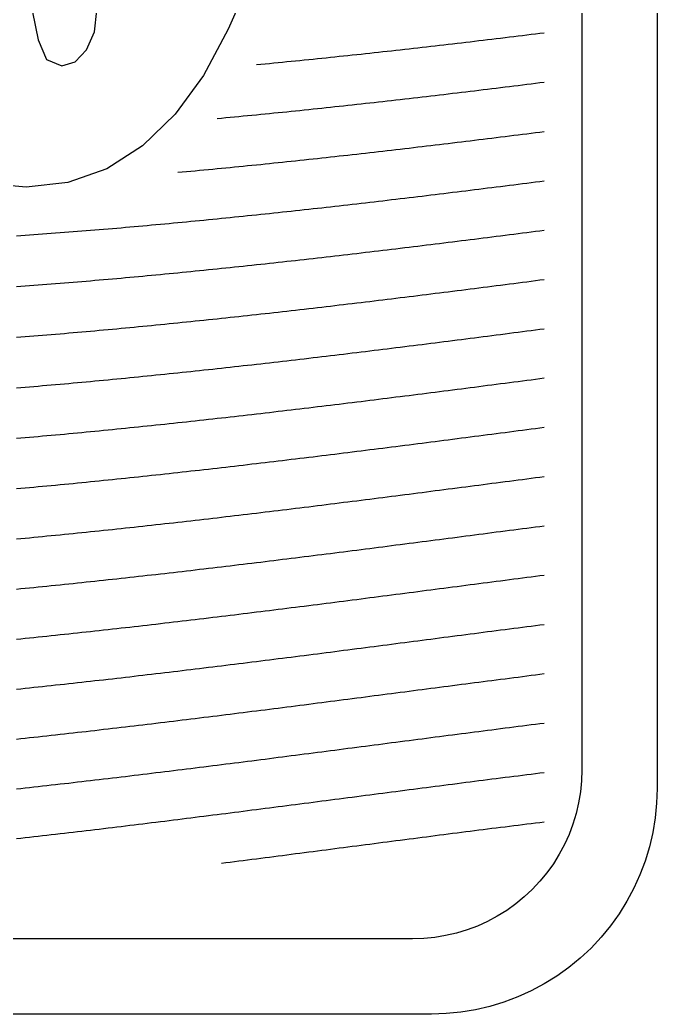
# Model space of a CAD drawing. Header units: millimetres. Extents: x 7 to 193, y 7 to 313.
# Drawn here: x 159.1 to 193, y 7 to 59.9 of the extents above; entities that cross this region are included whole.
import ezdxf

# ---------------------------------------------------------------- set-up
doc = ezdxf.new("R2010")
doc.units = ezdxf.units.MM
doc.layers.add('STUDY_GUIDES', color=7, linetype='Continuous')
doc.layers.add('STUDY_LETTER_BOUNDARY', color=7, linetype='Continuous')

msp = doc.modelspace()

# ---------------------------------------------------------------- linework, layer by layer
at = {"layer": 'STUDY_GUIDES'}
for points in [[(193, 301), (193, 19), (192.9743, 18.2152), (192.8973, 17.4337), (192.7694, 16.6589), (192.5911, 15.8942), (192.3632, 15.1427), (192.0866, 14.4078), (191.7625, 13.6925), (191.3923, 13), (190.9776, 12.3332), (190.5202, 11.6949), (190.0221, 11.0879), (189.4853, 10.5147), (188.9121, 9.9779), (188.3051, 9.4798), (187.6668, 9.0224), (187, 8.6077), (186.3075, 8.2375), (185.5922, 7.9134), (184.8573, 7.6368), (184.1058, 7.4089), (183.3411, 7.2306), (182.5663, 7.1027), (181.7848, 7.0257), (181, 7), (19, 7)], [(189, 300), (189, 20), (188.9807, 19.4114), (188.923, 18.8253), (188.8271, 18.2442), (188.6933, 17.6706), (188.5224, 17.107), (188.3149, 16.5558), (188.0719, 16.0194), (187.7942, 15.5), (187.4832, 14.9999), (187.1402, 14.5211), (186.7666, 14.0659), (186.364, 13.636), (185.9341, 13.2334), (185.4789, 12.8598), (185.0001, 12.5168), (184.5, 12.2058), (183.9806, 11.9281), (183.4442, 11.6851), (182.893, 11.4776), (182.3294, 11.3067), (181.7558, 11.1729), (181.1747, 11.077), (180.5886, 11.0193), (180, 11), (20, 11)], [(171.688, 57.5021), (171.92, 57.5241), (172.152, 57.5461), (172.384, 57.5684), (172.616, 57.5907), (172.848, 57.6132), (173.08, 57.6358), (173.312, 57.6586), (173.544, 57.6815), (173.776, 57.7045), (174.008, 57.7277), (174.24, 57.7509), (174.472, 57.7744), (174.704, 57.7979), (174.936, 57.8215), (175.168, 57.8453), (175.4, 57.8692), (175.632, 57.8933), (175.864, 57.9174), (176.096, 57.9417), (176.328, 57.9661), (176.56, 57.9906), (176.792, 58.0152), (177.024, 58.04), (177.256, 58.0648), (177.488, 58.0898), (177.72, 58.1149), (177.952, 58.1401), (178.184, 58.1654), (178.416, 58.1908), (178.648, 58.2164), (178.88, 58.242), (179.112, 58.2677), (179.344, 58.2936), (179.576, 58.3195), (179.808, 58.3456), (180.04, 58.3717), (180.272, 58.398), (180.504, 58.4243), (180.736, 58.4508), (180.968, 58.4773), (181.2, 58.504), (181.432, 58.5307), (181.664, 58.5575), (181.896, 58.5845), (182.128, 58.6115), (182.36, 58.6386), (182.592, 58.6658), (182.824, 58.693), (183.056, 58.7204), (183.288, 58.7478), (183.52, 58.7754), (183.752, 58.803), (183.984, 58.8307), (184.216, 58.8584), (184.448, 58.8863), (184.68, 58.9142), (184.912, 58.9422), (185.144, 58.9703), (185.376, 58.9984), (185.608, 59.0266), (185.84, 59.0549), (186.072, 59.0833), (186.304, 59.1117), (186.536, 59.1402), (186.768, 59.1688), (187, 59.1974)], [(169.6, 54.6364), (169.832, 54.658), (170.064, 54.6796), (170.296, 54.7014), (170.528, 54.7234), (170.76, 54.7454), (170.992, 54.7677), (171.224, 54.79), (171.456, 54.8125), (171.688, 54.8351), (171.92, 54.8579), (172.152, 54.8808), (172.384, 54.9038), (172.616, 54.9269), (172.848, 54.9502), (173.08, 54.9736), (173.312, 54.9971), (173.544, 55.0208), (173.776, 55.0446), (174.008, 55.0685), (174.24, 55.0925), (174.472, 55.1167), (174.704, 55.1409), (174.936, 55.1653), (175.168, 55.1898), (175.4, 55.2145), (175.632, 55.2392), (175.864, 55.2641), (176.096, 55.289), (176.328, 55.3141), (176.56, 55.3393), (176.792, 55.3646), (177.024, 55.39), (177.256, 55.4156), (177.488, 55.4412), (177.72, 55.4669), (177.952, 55.4928), (178.184, 55.5187), (178.416, 55.5448), (178.648, 55.5709), (178.88, 55.5972), (179.112, 55.6235), (179.344, 55.6499), (179.576, 55.6765), (179.808, 55.7031), (180.04, 55.7299), (180.272, 55.7567), (180.504, 55.7836), (180.736, 55.8106), (180.968, 55.8377), (181.2, 55.8649), (181.432, 55.8922), (181.664, 55.9195), (181.896, 55.947), (182.128, 55.9745), (182.36, 56.0021), (182.592, 56.0298), (182.824, 56.0575), (183.056, 56.0854), (183.288, 56.1133), (183.52, 56.1413), (183.752, 56.1694), (183.984, 56.1975), (184.216, 56.2257), (184.448, 56.254), (184.68, 56.2824), (184.912, 56.3108), (185.144, 56.3393), (185.376, 56.3679), (185.608, 56.3965), (185.84, 56.4252), (186.072, 56.4539), (186.304, 56.4827), (186.536, 56.5116), (186.768, 56.5405), (187, 56.5695)], [(167.512, 51.7721), (167.744, 51.7932), (167.976, 51.8144), (168.208, 51.8358), (168.44, 51.8573), (168.672, 51.8789), (168.904, 51.9007), (169.136, 51.9227), (169.368, 51.9447), (169.6, 51.967), (169.832, 51.9893), (170.064, 52.0118), (170.296, 52.0344), (170.528, 52.0572), (170.76, 52.08), (170.992, 52.103), (171.224, 52.1262), (171.456, 52.1495), (171.688, 52.1729), (171.92, 52.1964), (172.152, 52.22), (172.384, 52.2438), (172.616, 52.2677), (172.848, 52.2918), (173.08, 52.3159), (173.312, 52.3402), (173.544, 52.3646), (173.776, 52.3891), (174.008, 52.4137), (174.24, 52.4384), (174.472, 52.4633), (174.704, 52.4882), (174.936, 52.5133), (175.168, 52.5385), (175.4, 52.5638), (175.632, 52.5892), (175.864, 52.6147), (176.096, 52.6404), (176.328, 52.6661), (176.56, 52.6919), (176.792, 52.7179), (177.024, 52.7439), (177.256, 52.7701), (177.488, 52.7963), (177.72, 52.8227), (177.952, 52.8491), (178.184, 52.8756), (178.416, 52.9023), (178.648, 52.929), (178.88, 52.9558), (179.112, 52.9827), (179.344, 53.0097), (179.576, 53.0368), (179.808, 53.064), (180.04, 53.0913), (180.272, 53.1186), (180.504, 53.1461), (180.736, 53.1736), (180.968, 53.2012), (181.2, 53.2289), (181.432, 53.2567), (181.664, 53.2845), (181.896, 53.3124), (182.128, 53.3404), (182.36, 53.3685), (182.592, 53.3966), (182.824, 53.4249), (183.056, 53.4531), (183.288, 53.4815), (183.52, 53.5099), (183.752, 53.5384), (183.984, 53.567), (184.216, 53.5956), (184.448, 53.6243), (184.68, 53.653), (184.912, 53.6818), (185.144, 53.7107), (185.376, 53.7396), (185.608, 53.7686), (185.84, 53.7976), (186.072, 53.8267), (186.304, 53.8559), (186.536, 53.8851), (186.768, 53.9143), (187, 53.9436)], [(158.928, 48.3942), (159.16, 48.4104), (159.392, 48.4268), (159.624, 48.4433), (159.856, 48.46), (160.088, 48.4768), (160.32, 48.4939), (160.552, 48.511), (160.784, 48.5284), (161.016, 48.5459), (161.248, 48.5636), (161.48, 48.5815), (161.712, 48.5995), (161.944, 48.6176), (162.176, 48.636), (162.408, 48.6545), (162.64, 48.6731), (162.872, 48.6919), (163.104, 48.7109), (163.336, 48.73), (163.568, 48.7493), (163.8, 48.7687), (164.032, 48.7883), (164.264, 48.8081), (164.496, 48.828), (164.728, 48.848), (164.96, 48.8682), (165.192, 48.8885), (165.424, 48.909), (165.656, 48.9297), (165.888, 48.9505), (166.12, 48.9714), (166.352, 48.9925), (166.584, 49.0137), (166.816, 49.0351), (167.048, 49.0566), (167.28, 49.0783), (167.512, 49.1), (167.744, 49.122), (167.976, 49.144), (168.208, 49.1662), (168.44, 49.1886), (168.672, 49.2111), (168.904, 49.2337), (169.136, 49.2564), (169.368, 49.2793), (169.6, 49.3023), (169.832, 49.3255), (170.064, 49.3487), (170.296, 49.3721), (170.528, 49.3956), (170.76, 49.4193), (170.992, 49.4431), (171.224, 49.467), (171.456, 49.491), (171.688, 49.5151), (171.92, 49.5394), (172.152, 49.5638), (172.384, 49.5883), (172.616, 49.6129), (172.848, 49.6376), (173.08, 49.6625), (173.312, 49.6874), (173.544, 49.7125), (173.776, 49.7377), (174.008, 49.763), (174.24, 49.7884), (174.472, 49.8139), (174.704, 49.8396), (174.936, 49.8653), (175.168, 49.8911), (175.4, 49.9171), (175.632, 49.9431), (175.864, 49.9692), (176.096, 49.9955), (176.328, 50.0218), (176.56, 50.0483), (176.792, 50.0748), (177.024, 50.1014), (177.256, 50.1282), (177.488, 50.155), (177.72, 50.1819), (177.952, 50.2089), (178.184, 50.236), (178.416, 50.2632), (178.648, 50.2904), (178.88, 50.3178), (179.112, 50.3452), (179.344, 50.3727), (179.576, 50.4003), (179.808, 50.428), (180.04, 50.4558), (180.272, 50.4836), (180.504, 50.5115), (180.736, 50.5395), (180.968, 50.5676), (181.2, 50.5957), (181.432, 50.624), (181.664, 50.6522), (181.896, 50.6806), (182.128, 50.709), (182.36, 50.7375), (182.592, 50.7661), (182.824, 50.7947), (183.056, 50.8234), (183.288, 50.8521), (183.52, 50.8809), (183.752, 50.9098), (183.984, 50.9387), (184.216, 50.9677), (184.448, 50.9967), (184.68, 51.0258), (184.912, 51.0549), (185.144, 51.0841), (185.376, 51.1134), (185.608, 51.1427), (185.84, 51.172), (186.072, 51.2014), (186.304, 51.2308), (186.536, 51.2603), (186.768, 51.2898), (187, 51.3194)], [(158.928, 45.6933), (159.16, 45.7105), (159.392, 45.7279), (159.624, 45.7454), (159.856, 45.763), (160.088, 45.7809), (160.32, 45.7989), (160.552, 45.8171), (160.784, 45.8354), (161.016, 45.8539), (161.248, 45.8725), (161.48, 45.8913), (161.712, 45.9103), (161.944, 45.9294), (162.176, 45.9487), (162.408, 45.9681), (162.64, 45.9877), (162.872, 46.0074), (163.104, 46.0273), (163.336, 46.0474), (163.568, 46.0676), (163.8, 46.0879), (164.032, 46.1084), (164.264, 46.129), (164.496, 46.1498), (164.728, 46.1707), (164.96, 46.1918), (165.192, 46.213), (165.424, 46.2344), (165.656, 46.2559), (165.888, 46.2776), (166.12, 46.2993), (166.352, 46.3213), (166.584, 46.3433), (166.816, 46.3655), (167.048, 46.3879), (167.28, 46.4104), (167.512, 46.433), (167.744, 46.4557), (167.976, 46.4786), (168.208, 46.5016), (168.44, 46.5247), (168.672, 46.548), (168.904, 46.5714), (169.136, 46.5949), (169.368, 46.6185), (169.6, 46.6423), (169.832, 46.6662), (170.064, 46.6902), (170.296, 46.7144), (170.528, 46.7386), (170.76, 46.763), (170.992, 46.7875), (171.224, 46.8121), (171.456, 46.8368), (171.688, 46.8617), (171.92, 46.8867), (172.152, 46.9117), (172.384, 46.9369), (172.616, 46.9622), (172.848, 46.9876), (173.08, 47.0131), (173.312, 47.0387), (173.544, 47.0645), (173.776, 47.0903), (174.008, 47.1162), (174.24, 47.1423), (174.472, 47.1684), (174.704, 47.1947), (174.936, 47.221), (175.168, 47.2474), (175.4, 47.274), (175.632, 47.3006), (175.864, 47.3273), (176.096, 47.3541), (176.328, 47.381), (176.56, 47.408), (176.792, 47.4351), (177.024, 47.4623), (177.256, 47.4896), (177.488, 47.5169), (177.72, 47.5443), (177.952, 47.5719), (178.184, 47.5995), (178.416, 47.6271), (178.648, 47.6549), (178.88, 47.6827), (179.112, 47.7107), (179.344, 47.7386), (179.576, 47.7667), (179.808, 47.7949), (180.04, 47.8231), (180.272, 47.8513), (180.504, 47.8797), (180.736, 47.9081), (180.968, 47.9366), (181.2, 47.9652), (181.432, 47.9938), (181.664, 48.0225), (181.896, 48.0512), (182.128, 48.08), (182.36, 48.1089), (182.592, 48.1378), (182.824, 48.1668), (183.056, 48.1958), (183.288, 48.2249), (183.52, 48.254), (183.752, 48.2832), (183.984, 48.3124), (184.216, 48.3417), (184.448, 48.3711), (184.68, 48.4005), (184.912, 48.4299), (185.144, 48.4594), (185.376, 48.4889), (185.608, 48.5184), (185.84, 48.548), (186.072, 48.5777), (186.304, 48.6073), (186.536, 48.637), (186.768, 48.6668), (187, 48.6965)], [(158.928, 42.9983), (159.16, 43.0165), (159.392, 43.0348), (159.624, 43.0533), (159.856, 43.0719), (160.088, 43.0907), (160.32, 43.1097), (160.552, 43.1288), (160.784, 43.1481), (161.016, 43.1675), (161.248, 43.1871), (161.48, 43.2068), (161.712, 43.2267), (161.944, 43.2467), (162.176, 43.2669), (162.408, 43.2873), (162.64, 43.3077), (162.872, 43.3284), (163.104, 43.3492), (163.336, 43.3701), (163.568, 43.3912), (163.8, 43.4124), (164.032, 43.4337), (164.264, 43.4552), (164.496, 43.4769), (164.728, 43.4987), (164.96, 43.5206), (165.192, 43.5426), (165.424, 43.5648), (165.656, 43.5872), (165.888, 43.6096), (166.12, 43.6322), (166.352, 43.655), (166.584, 43.6779), (166.816, 43.7009), (167.048, 43.724), (167.28, 43.7472), (167.512, 43.7706), (167.744, 43.7941), (167.976, 43.8178), (168.208, 43.8416), (168.44, 43.8654), (168.672, 43.8895), (168.904, 43.9136), (169.136, 43.9379), (169.368, 43.9622), (169.6, 43.9867), (169.832, 44.0113), (170.064, 44.0361), (170.296, 44.0609), (170.528, 44.0859), (170.76, 44.1109), (170.992, 44.1361), (171.224, 44.1614), (171.456, 44.1868), (171.688, 44.2123), (171.92, 44.2379), (172.152, 44.2637), (172.384, 44.2895), (172.616, 44.3154), (172.848, 44.3414), (173.08, 44.3676), (173.312, 44.3938), (173.544, 44.4202), (173.776, 44.4466), (174.008, 44.4731), (174.24, 44.4997), (174.472, 44.5265), (174.704, 44.5533), (174.936, 44.5802), (175.168, 44.6072), (175.4, 44.6343), (175.632, 44.6614), (175.864, 44.6887), (176.096, 44.716), (176.328, 44.7435), (176.56, 44.771), (176.792, 44.7986), (177.024, 44.8263), (177.256, 44.854), (177.488, 44.8819), (177.72, 44.9098), (177.952, 44.9378), (178.184, 44.9658), (178.416, 44.994), (178.648, 45.0222), (178.88, 45.0504), (179.112, 45.0788), (179.344, 45.1072), (179.576, 45.1357), (179.808, 45.1643), (180.04, 45.1929), (180.272, 45.2215), (180.504, 45.2503), (180.736, 45.2791), (180.968, 45.3079), (181.2, 45.3369), (181.432, 45.3658), (181.664, 45.3949), (181.896, 45.424), (182.128, 45.4531), (182.36, 45.4823), (182.592, 45.5115), (182.824, 45.5408), (183.056, 45.5701), (183.288, 45.5995), (183.52, 45.6289), (183.752, 45.6584), (183.984, 45.6879), (184.216, 45.7175), (184.448, 45.7471), (184.68, 45.7767), (184.912, 45.8064), (185.144, 45.8361), (185.376, 45.8658), (185.608, 45.8956), (185.84, 45.9254), (186.072, 45.9552), (186.304, 45.9851), (186.536, 46.015), (186.768, 46.0449), (187, 46.0748)], [(158.928, 40.3091), (159.16, 40.3282), (159.392, 40.3475), (159.624, 40.3669), (159.856, 40.3865), (160.088, 40.4062), (160.32, 40.4261), (160.552, 40.4461), (160.784, 40.4663), (161.016, 40.4866), (161.248, 40.5071), (161.48, 40.5277), (161.712, 40.5485), (161.944, 40.5694), (162.176, 40.5905), (162.408, 40.6117), (162.64, 40.6331), (162.872, 40.6545), (163.104, 40.6762), (163.336, 40.698), (163.568, 40.7199), (163.8, 40.7419), (164.032, 40.7641), (164.264, 40.7865), (164.496, 40.8089), (164.728, 40.8315), (164.96, 40.8543), (165.192, 40.8771), (165.424, 40.9001), (165.656, 40.9233), (165.888, 40.9465), (166.12, 40.9699), (166.352, 40.9934), (166.584, 41.017), (166.816, 41.0408), (167.048, 41.0647), (167.28, 41.0887), (167.512, 41.1128), (167.744, 41.1371), (167.976, 41.1615), (168.208, 41.1859), (168.44, 41.2106), (168.672, 41.2353), (168.904, 41.2601), (169.136, 41.2851), (169.368, 41.3101), (169.6, 41.3353), (169.832, 41.3606), (170.064, 41.386), (170.296, 41.4115), (170.528, 41.4371), (170.76, 41.4628), (170.992, 41.4887), (171.224, 41.5146), (171.456, 41.5406), (171.688, 41.5668), (171.92, 41.593), (172.152, 41.6193), (172.384, 41.6457), (172.616, 41.6723), (172.848, 41.6989), (173.08, 41.7256), (173.312, 41.7524), (173.544, 41.7793), (173.776, 41.8063), (174.008, 41.8334), (174.24, 41.8606), (174.472, 41.8878), (174.704, 41.9152), (174.936, 41.9426), (175.168, 41.9701), (175.4, 41.9977), (175.632, 42.0254), (175.864, 42.0531), (176.096, 42.081), (176.328, 42.1089), (176.56, 42.1369), (176.792, 42.1649), (177.024, 42.1931), (177.256, 42.2213), (177.488, 42.2496), (177.72, 42.2779), (177.952, 42.3063), (178.184, 42.3348), (178.416, 42.3633), (178.648, 42.392), (178.88, 42.4206), (179.112, 42.4494), (179.344, 42.4782), (179.576, 42.507), (179.808, 42.5359), (180.04, 42.5649), (180.272, 42.5939), (180.504, 42.623), (180.736, 42.6522), (180.968, 42.6814), (181.2, 42.7106), (181.432, 42.7399), (181.664, 42.7692), (181.896, 42.7986), (182.128, 42.828), (182.36, 42.8575), (182.592, 42.887), (182.824, 42.9165), (183.056, 42.9461), (183.288, 42.9758), (183.52, 43.0054), (183.752, 43.0351), (183.984, 43.0649), (184.216, 43.0946), (184.448, 43.1245), (184.68, 43.1543), (184.912, 43.1841), (185.144, 43.214), (185.376, 43.244), (185.608, 43.2739), (185.84, 43.3039), (186.072, 43.3338), (186.304, 43.3638), (186.536, 43.3939), (186.768, 43.4239), (187, 43.454)], [(158.928, 37.6254), (159.16, 37.6455), (159.392, 37.6656), (159.624, 37.686), (159.856, 37.7064), (160.088, 37.7271), (160.32, 37.7478), (160.552, 37.7688), (160.784, 37.7898), (161.016, 37.811), (161.248, 37.8324), (161.48, 37.8539), (161.712, 37.8755), (161.944, 37.8973), (162.176, 37.9192), (162.408, 37.9412), (162.64, 37.9634), (162.872, 37.9858), (163.104, 38.0082), (163.336, 38.0308), (163.568, 38.0535), (163.8, 38.0764), (164.032, 38.0994), (164.264, 38.1225), (164.496, 38.1458), (164.728, 38.1691), (164.96, 38.1927), (165.192, 38.2163), (165.424, 38.24), (165.656, 38.2639), (165.888, 38.2879), (166.12, 38.3121), (166.352, 38.3363), (166.584, 38.3607), (166.816, 38.3852), (167.048, 38.4098), (167.28, 38.4345), (167.512, 38.4593), (167.744, 38.4843), (167.976, 38.5093), (168.208, 38.5345), (168.44, 38.5598), (168.672, 38.5852), (168.904, 38.6107), (169.136, 38.6363), (169.368, 38.662), (169.6, 38.6878), (169.832, 38.7138), (170.064, 38.7398), (170.296, 38.7659), (170.528, 38.7922), (170.76, 38.8185), (170.992, 38.8449), (171.224, 38.8714), (171.456, 38.8981), (171.688, 38.9248), (171.92, 38.9516), (172.152, 38.9785), (172.384, 39.0055), (172.616, 39.0325), (172.848, 39.0597), (173.08, 39.087), (173.312, 39.1143), (173.544, 39.1417), (173.776, 39.1692), (174.008, 39.1968), (174.24, 39.2245), (174.472, 39.2523), (174.704, 39.2801), (174.936, 39.308), (175.168, 39.336), (175.4, 39.364), (175.632, 39.3922), (175.864, 39.4204), (176.096, 39.4487), (176.328, 39.477), (176.56, 39.5054), (176.792, 39.5339), (177.024, 39.5624), (177.256, 39.591), (177.488, 39.6197), (177.72, 39.6485), (177.952, 39.6773), (178.184, 39.7061), (178.416, 39.735), (178.648, 39.764), (178.88, 39.793), (179.112, 39.8221), (179.344, 39.8512), (179.576, 39.8804), (179.808, 39.9097), (180.04, 39.9389), (180.272, 39.9683), (180.504, 39.9977), (180.736, 40.0271), (180.968, 40.0566), (181.2, 40.0861), (181.432, 40.1156), (181.664, 40.1452), (181.896, 40.1748), (182.128, 40.2045), (182.36, 40.2342), (182.592, 40.2639), (182.824, 40.2937), (183.056, 40.3235), (183.288, 40.3533), (183.52, 40.3832), (183.752, 40.4131), (183.984, 40.443), (184.216, 40.4729), (184.448, 40.5029), (184.68, 40.5329), (184.912, 40.5629), (185.144, 40.5929), (185.376, 40.623), (185.608, 40.653), (185.84, 40.6831), (186.072, 40.7132), (186.304, 40.7433), (186.536, 40.7734), (186.768, 40.8035), (187, 40.8337)], [(158.928, 34.9472), (159.16, 34.9681), (159.392, 34.9891), (159.624, 35.0103), (159.856, 35.0317), (160.088, 35.0532), (160.32, 35.0748), (160.552, 35.0966), (160.784, 35.1185), (161.016, 35.1405), (161.248, 35.1627), (161.48, 35.185), (161.712, 35.2075), (161.944, 35.2301), (162.176, 35.2528), (162.408, 35.2757), (162.64, 35.2987), (162.872, 35.3218), (163.104, 35.345), (163.336, 35.3684), (163.568, 35.3919), (163.8, 35.4155), (164.032, 35.4393), (164.264, 35.4632), (164.496, 35.4872), (164.728, 35.5113), (164.96, 35.5355), (165.192, 35.5599), (165.424, 35.5844), (165.656, 35.609), (165.888, 35.6337), (166.12, 35.6585), (166.352, 35.6835), (166.584, 35.7085), (166.816, 35.7337), (167.048, 35.759), (167.28, 35.7844), (167.512, 35.8099), (167.744, 35.8355), (167.976, 35.8612), (168.208, 35.887), (168.44, 35.9129), (168.672, 35.939), (168.904, 35.9651), (169.136, 35.9913), (169.368, 36.0176), (169.6, 36.0441), (169.832, 36.0706), (170.064, 36.0972), (170.296, 36.1239), (170.528, 36.1507), (170.76, 36.1776), (170.992, 36.2046), (171.224, 36.2317), (171.456, 36.2589), (171.688, 36.2861), (171.92, 36.3134), (172.152, 36.3409), (172.384, 36.3684), (172.616, 36.396), (172.848, 36.4236), (173.08, 36.4514), (173.312, 36.4792), (173.544, 36.5071), (173.776, 36.5351), (174.008, 36.5632), (174.24, 36.5913), (174.472, 36.6195), (174.704, 36.6478), (174.936, 36.6761), (175.168, 36.7045), (175.4, 36.733), (175.632, 36.7615), (175.864, 36.7901), (176.096, 36.8188), (176.328, 36.8475), (176.56, 36.8763), (176.792, 36.9052), (177.024, 36.9341), (177.256, 36.9631), (177.488, 36.9921), (177.72, 37.0212), (177.952, 37.0503), (178.184, 37.0795), (178.416, 37.1087), (178.648, 37.138), (178.88, 37.1674), (179.112, 37.1967), (179.344, 37.2262), (179.576, 37.2556), (179.808, 37.2851), (180.04, 37.3147), (180.272, 37.3443), (180.504, 37.3739), (180.736, 37.4036), (180.968, 37.4333), (181.2, 37.463), (181.432, 37.4928), (181.664, 37.5226), (181.896, 37.5524), (182.128, 37.5823), (182.36, 37.6121), (182.592, 37.6421), (182.824, 37.672), (183.056, 37.702), (183.288, 37.7319), (183.52, 37.7619), (183.752, 37.792), (183.984, 37.822), (184.216, 37.8521), (184.448, 37.8822), (184.68, 37.9122), (184.912, 37.9423), (185.144, 37.9725), (185.376, 38.0026), (185.608, 38.0327), (185.84, 38.0629), (186.072, 38.093), (186.304, 38.1232), (186.536, 38.1533), (186.768, 38.1835), (187, 38.2136)], [(158.928, 32.2741), (159.16, 32.2959), (159.392, 32.3178), (159.624, 32.3398), (159.856, 32.362), (160.088, 32.3843), (160.32, 32.4068), (160.552, 32.4294), (160.784, 32.4521), (161.016, 32.4749), (161.248, 32.4979), (161.48, 32.521), (161.712, 32.5443), (161.944, 32.5677), (162.176, 32.5912), (162.408, 32.6148), (162.64, 32.6385), (162.872, 32.6624), (163.104, 32.6864), (163.336, 32.7105), (163.568, 32.7348), (163.8, 32.7591), (164.032, 32.7836), (164.264, 32.8082), (164.496, 32.8329), (164.728, 32.8577), (164.96, 32.8827), (165.192, 32.9077), (165.424, 32.9329), (165.656, 32.9582), (165.888, 32.9836), (166.12, 33.0091), (166.352, 33.0347), (166.584, 33.0604), (166.816, 33.0862), (167.048, 33.1121), (167.28, 33.1381), (167.512, 33.1643), (167.744, 33.1905), (167.976, 33.2168), (168.208, 33.2432), (168.44, 33.2698), (168.672, 33.2964), (168.904, 33.3231), (169.136, 33.3499), (169.368, 33.3768), (169.6, 33.4038), (169.832, 33.4308), (170.064, 33.458), (170.296, 33.4852), (170.528, 33.5126), (170.76, 33.54), (170.992, 33.5675), (171.224, 33.5951), (171.456, 33.6228), (171.688, 33.6505), (171.92, 33.6783), (172.152, 33.7062), (172.384, 33.7342), (172.616, 33.7623), (172.848, 33.7904), (173.08, 33.8186), (173.312, 33.8469), (173.544, 33.8752), (173.776, 33.9036), (174.008, 33.9321), (174.24, 33.9606), (174.472, 33.9892), (174.704, 34.0179), (174.936, 34.0466), (175.168, 34.0754), (175.4, 34.1043), (175.632, 34.1332), (175.864, 34.1622), (176.096, 34.1912), (176.328, 34.2203), (176.56, 34.2494), (176.792, 34.2786), (177.024, 34.3078), (177.256, 34.3371), (177.488, 34.3664), (177.72, 34.3958), (177.952, 34.4252), (178.184, 34.4547), (178.416, 34.4842), (178.648, 34.5137), (178.88, 34.5433), (179.112, 34.573), (179.344, 34.6026), (179.576, 34.6323), (179.808, 34.6621), (180.04, 34.6918), (180.272, 34.7216), (180.504, 34.7514), (180.736, 34.7813), (180.968, 34.8112), (181.2, 34.8411), (181.432, 34.871), (181.664, 34.901), (181.896, 34.931), (182.128, 34.961), (182.36, 34.991), (182.592, 35.0211), (182.824, 35.0511), (183.056, 35.0812), (183.288, 35.1113), (183.52, 35.1414), (183.752, 35.1715), (183.984, 35.2016), (184.216, 35.2318), (184.448, 35.2619), (184.68, 35.2921), (184.912, 35.3222), (185.144, 35.3524), (185.376, 35.3825), (185.608, 35.4127), (185.84, 35.4428), (186.072, 35.473), (186.304, 35.5032), (186.536, 35.5333), (186.768, 35.5634), (187, 35.5936)], [(158.928, 29.6061), (159.16, 29.6287), (159.392, 29.6514), (159.624, 29.6742), (159.856, 29.6972), (160.088, 29.7203), (160.32, 29.7436), (160.552, 29.7669), (160.784, 29.7904), (161.016, 29.814), (161.248, 29.8378), (161.48, 29.8617), (161.712, 29.8856), (161.944, 29.9098), (162.176, 29.934), (162.408, 29.9584), (162.64, 29.9828), (162.872, 30.0074), (163.104, 30.0321), (163.336, 30.057), (163.568, 30.0819), (163.8, 30.1069), (164.032, 30.1321), (164.264, 30.1574), (164.496, 30.1828), (164.728, 30.2083), (164.96, 30.2339), (165.192, 30.2596), (165.424, 30.2854), (165.656, 30.3113), (165.888, 30.3373), (166.12, 30.3634), (166.352, 30.3897), (166.584, 30.416), (166.816, 30.4424), (167.048, 30.4689), (167.28, 30.4955), (167.512, 30.5222), (167.744, 30.549), (167.976, 30.5759), (168.208, 30.6029), (168.44, 30.63), (168.672, 30.6571), (168.904, 30.6844), (169.136, 30.7117), (169.368, 30.7391), (169.6, 30.7666), (169.832, 30.7942), (170.064, 30.8219), (170.296, 30.8496), (170.528, 30.8774), (170.76, 30.9053), (170.992, 30.9333), (171.224, 30.9614), (171.456, 30.9895), (171.688, 31.0177), (171.92, 31.046), (172.152, 31.0743), (172.384, 31.1027), (172.616, 31.1312), (172.848, 31.1597), (173.08, 31.1883), (173.312, 31.217), (173.544, 31.2457), (173.776, 31.2745), (174.008, 31.3034), (174.24, 31.3323), (174.472, 31.3612), (174.704, 31.3903), (174.936, 31.4193), (175.168, 31.4485), (175.4, 31.4777), (175.632, 31.5069), (175.864, 31.5362), (176.096, 31.5655), (176.328, 31.5949), (176.56, 31.6243), (176.792, 31.6537), (177.024, 31.6833), (177.256, 31.7128), (177.488, 31.7424), (177.72, 31.772), (177.952, 31.8017), (178.184, 31.8314), (178.416, 31.8611), (178.648, 31.8909), (178.88, 31.9207), (179.112, 31.9505), (179.344, 31.9804), (179.576, 32.0102), (179.808, 32.0402), (180.04, 32.0701), (180.272, 32.1001), (180.504, 32.13), (180.736, 32.16), (180.968, 32.1901), (181.2, 32.2201), (181.432, 32.2502), (181.664, 32.2802), (181.896, 32.3103), (182.128, 32.3404), (182.36, 32.3706), (182.592, 32.4007), (182.824, 32.4308), (183.056, 32.461), (183.288, 32.4911), (183.52, 32.5213), (183.752, 32.5514), (183.984, 32.5816), (184.216, 32.6117), (184.448, 32.6419), (184.68, 32.672), (184.912, 32.7022), (185.144, 32.7323), (185.376, 32.7625), (185.608, 32.7926), (185.84, 32.8228), (186.072, 32.8529), (186.304, 32.883), (186.536, 32.9131), (186.768, 32.9431), (187, 32.9732)], [(158.928, 26.9428), (159.16, 26.9662), (159.392, 26.9897), (159.624, 27.0133), (159.856, 27.037), (160.088, 27.0609), (160.32, 27.0849), (160.552, 27.109), (160.784, 27.1332), (161.016, 27.1576), (161.248, 27.1821), (161.48, 27.2066), (161.712, 27.2313), (161.944, 27.2562), (162.176, 27.2811), (162.408, 27.3062), (162.64, 27.3313), (162.872, 27.3566), (163.104, 27.382), (163.336, 27.4075), (163.568, 27.4331), (163.8, 27.4588), (164.032, 27.4846), (164.264, 27.5105), (164.496, 27.5365), (164.728, 27.5626), (164.96, 27.5888), (165.192, 27.6151), (165.424, 27.6416), (165.656, 27.6681), (165.888, 27.6947), (166.12, 27.7214), (166.352, 27.7482), (166.584, 27.7751), (166.816, 27.802), (167.048, 27.8291), (167.28, 27.8563), (167.512, 27.8835), (167.744, 27.9108), (167.976, 27.9383), (168.208, 27.9658), (168.44, 27.9933), (168.672, 28.021), (168.904, 28.0487), (169.136, 28.0766), (169.368, 28.1045), (169.6, 28.1324), (169.832, 28.1605), (170.064, 28.1886), (170.296, 28.2168), (170.528, 28.2451), (170.76, 28.2734), (170.992, 28.3018), (171.224, 28.3303), (171.456, 28.3588), (171.688, 28.3874), (171.92, 28.4161), (172.152, 28.4448), (172.384, 28.4736), (172.616, 28.5025), (172.848, 28.5314), (173.08, 28.5603), (173.312, 28.5893), (173.544, 28.6184), (173.776, 28.6475), (174.008, 28.6767), (174.24, 28.706), (174.472, 28.7352), (174.704, 28.7646), (174.936, 28.7939), (175.168, 28.8234), (175.4, 28.8528), (175.632, 28.8823), (175.864, 28.9119), (176.096, 28.9414), (176.328, 28.9711), (176.56, 29.0007), (176.792, 29.0304), (177.024, 29.0602), (177.256, 29.0899), (177.488, 29.1197), (177.72, 29.1496), (177.952, 29.1794), (178.184, 29.2093), (178.416, 29.2392), (178.648, 29.2691), (178.88, 29.2991), (179.112, 29.3291), (179.344, 29.3591), (179.576, 29.3891), (179.808, 29.4192), (180.04, 29.4492), (180.272, 29.4793), (180.504, 29.5094), (180.736, 29.5395), (180.968, 29.5696), (181.2, 29.5997), (181.432, 29.6299), (181.664, 29.66), (181.896, 29.6901), (182.128, 29.7203), (182.36, 29.7505), (182.592, 29.7806), (182.824, 29.8108), (183.056, 29.8409), (183.288, 29.8711), (183.52, 29.9012), (183.752, 29.9314), (183.984, 29.9615), (184.216, 29.9917), (184.448, 30.0218), (184.68, 30.0519), (184.912, 30.082), (185.144, 30.1121), (185.376, 30.1422), (185.608, 30.1723), (185.84, 30.2023), (186.072, 30.2323), (186.304, 30.2623), (186.536, 30.2923), (186.768, 30.3223), (187, 30.3522)], [(158.928, 24.2841), (159.16, 24.3082), (159.392, 24.3325), (159.624, 24.3568), (159.856, 24.3813), (160.088, 24.4059), (160.32, 24.4306), (160.552, 24.4554), (160.784, 24.4803), (161.016, 24.5054), (161.248, 24.5305), (161.48, 24.5558), (161.712, 24.5812), (161.944, 24.6066), (162.176, 24.6322), (162.408, 24.6579), (162.64, 24.6837), (162.872, 24.7097), (163.104, 24.7357), (163.336, 24.7618), (163.568, 24.788), (163.8, 24.8143), (164.032, 24.8407), (164.264, 24.8672), (164.496, 24.8938), (164.728, 24.9205), (164.96, 24.9473), (165.192, 24.9742), (165.424, 25.0012), (165.656, 25.0282), (165.888, 25.0554), (166.12, 25.0826), (166.352, 25.11), (166.584, 25.1374), (166.816, 25.1649), (167.048, 25.1925), (167.28, 25.2201), (167.512, 25.2479), (167.744, 25.2757), (167.976, 25.3036), (168.208, 25.3315), (168.44, 25.3596), (168.672, 25.3877), (168.904, 25.4159), (169.136, 25.4442), (169.368, 25.4725), (169.6, 25.5009), (169.832, 25.5294), (170.064, 25.5579), (170.296, 25.5865), (170.528, 25.6152), (170.76, 25.6439), (170.992, 25.6727), (171.224, 25.7015), (171.456, 25.7304), (171.688, 25.7594), (171.92, 25.7884), (172.152, 25.8175), (172.384, 25.8466), (172.616, 25.8758), (172.848, 25.905), (173.08, 25.9343), (173.312, 25.9636), (173.544, 25.993), (173.776, 26.0224), (174.008, 26.0519), (174.24, 26.0814), (174.472, 26.1109), (174.704, 26.1405), (174.936, 26.1701), (175.168, 26.1998), (175.4, 26.2295), (175.632, 26.2592), (175.864, 26.289), (176.096, 26.3188), (176.328, 26.3486), (176.56, 26.3785), (176.792, 26.4083), (177.024, 26.4383), (177.256, 26.4682), (177.488, 26.4982), (177.72, 26.5281), (177.952, 26.5581), (178.184, 26.5882), (178.416, 26.6182), (178.648, 26.6483), (178.88, 26.6783), (179.112, 26.7084), (179.344, 26.7385), (179.576, 26.7686), (179.808, 26.7988), (180.04, 26.8289), (180.272, 26.859), (180.504, 26.8892), (180.736, 26.9193), (180.968, 26.9495), (181.2, 26.9797), (181.432, 27.0098), (181.664, 27.04), (181.896, 27.0701), (182.128, 27.1003), (182.36, 27.1304), (182.592, 27.1606), (182.824, 27.1907), (183.056, 27.2208), (183.288, 27.251), (183.52, 27.2811), (183.752, 27.3112), (183.984, 27.3412), (184.216, 27.3713), (184.448, 27.4014), (184.68, 27.4314), (184.912, 27.4614), (185.144, 27.4914), (185.376, 27.5214), (185.608, 27.5513), (185.84, 27.5812), (186.072, 27.6111), (186.304, 27.641), (186.536, 27.6708), (186.768, 27.7006), (187, 27.7304)], [(158.928, 21.6298), (159.16, 21.6546), (159.392, 21.6795), (159.624, 21.7046), (159.856, 21.7297), (160.088, 21.755), (160.32, 21.7804), (160.552, 21.8058), (160.784, 21.8314), (161.016, 21.8571), (161.248, 21.8829), (161.48, 21.9088), (161.712, 21.9348), (161.944, 21.9609), (162.176, 21.9872), (162.408, 22.0135), (162.64, 22.0399), (162.872, 22.0664), (163.104, 22.093), (163.336, 22.1197), (163.568, 22.1465), (163.8, 22.1734), (164.032, 22.2003), (164.264, 22.2274), (164.496, 22.2545), (164.728, 22.2818), (164.96, 22.3091), (165.192, 22.3365), (165.424, 22.364), (165.656, 22.3916), (165.888, 22.4192), (166.12, 22.447), (166.352, 22.4748), (166.584, 22.5027), (166.816, 22.5307), (167.048, 22.5587), (167.28, 22.5868), (167.512, 22.615), (167.744, 22.6433), (167.976, 22.6716), (168.208, 22.7), (168.44, 22.7285), (168.672, 22.757), (168.904, 22.7856), (169.136, 22.8143), (169.368, 22.843), (169.6, 22.8718), (169.832, 22.9006), (170.064, 22.9295), (170.296, 22.9585), (170.528, 22.9875), (170.76, 23.0166), (170.992, 23.0457), (171.224, 23.0749), (171.456, 23.1041), (171.688, 23.1334), (171.92, 23.1627), (172.152, 23.1921), (172.384, 23.2215), (172.616, 23.2509), (172.848, 23.2804), (173.08, 23.31), (173.312, 23.3396), (173.544, 23.3692), (173.776, 23.3989), (174.008, 23.4286), (174.24, 23.4583), (174.472, 23.488), (174.704, 23.5178), (174.936, 23.5477), (175.168, 23.5775), (175.4, 23.6074), (175.632, 23.6373), (175.864, 23.6672), (176.096, 23.6972), (176.328, 23.7272), (176.56, 23.7572), (176.792, 23.7872), (177.024, 23.8173), (177.256, 23.8473), (177.488, 23.8774), (177.72, 23.9075), (177.952, 23.9376), (178.184, 23.9677), (178.416, 23.9978), (178.648, 24.0279), (178.88, 24.0581), (179.112, 24.0882), (179.344, 24.1184), (179.576, 24.1485), (179.808, 24.1787), (180.04, 24.2089), (180.272, 24.239), (180.504, 24.2692), (180.736, 24.2993), (180.968, 24.3295), (181.2, 24.3596), (181.432, 24.3898), (181.664, 24.4199), (181.896, 24.45), (182.128, 24.4801), (182.36, 24.5102), (182.592, 24.5403), (182.824, 24.5704), (183.056, 24.6004), (183.288, 24.6304), (183.52, 24.6604), (183.752, 24.6904), (183.984, 24.7204), (184.216, 24.7503), (184.448, 24.7803), (184.68, 24.8102), (184.912, 24.84), (185.144, 24.8699), (185.376, 24.8997), (185.608, 24.9295), (185.84, 24.9592), (186.072, 24.9889), (186.304, 25.0186), (186.536, 25.0482), (186.768, 25.0778), (187, 25.1074)], [(158.928, 18.9795), (159.16, 19.005), (159.392, 19.0306), (159.624, 19.0563), (159.856, 19.0821), (160.088, 19.108), (160.32, 19.134), (160.552, 19.1601), (160.784, 19.1863), (161.016, 19.2126), (161.248, 19.239), (161.48, 19.2655), (161.712, 19.2921), (161.944, 19.3188), (162.176, 19.3456), (162.408, 19.3725), (162.64, 19.3995), (162.872, 19.4265), (163.104, 19.4537), (163.336, 19.4809), (163.568, 19.5082), (163.8, 19.5356), (164.032, 19.5631), (164.264, 19.5907), (164.496, 19.6184), (164.728, 19.6461), (164.96, 19.6739), (165.192, 19.7018), (165.424, 19.7298), (165.656, 19.7578), (165.888, 19.7859), (166.12, 19.8141), (166.352, 19.8424), (166.584, 19.8707), (166.816, 19.8991), (167.048, 19.9276), (167.28, 19.9561), (167.512, 19.9847), (167.744, 20.0134), (167.976, 20.0421), (168.208, 20.0709), (168.44, 20.0997), (168.672, 20.1286), (168.904, 20.1576), (169.136, 20.1866), (169.368, 20.2157), (169.6, 20.2448), (169.832, 20.2739), (170.064, 20.3032), (170.296, 20.3324), (170.528, 20.3618), (170.76, 20.3911), (170.992, 20.4206), (171.224, 20.45), (171.456, 20.4795), (171.688, 20.5091), (171.92, 20.5386), (172.152, 20.5683), (172.384, 20.5979), (172.616, 20.6276), (172.848, 20.6573), (173.08, 20.6871), (173.312, 20.7169), (173.544, 20.7467), (173.776, 20.7766), (174.008, 20.8065), (174.24, 20.8364), (174.472, 20.8663), (174.704, 20.8963), (174.936, 20.9262), (175.168, 20.9562), (175.4, 20.9863), (175.632, 21.0163), (175.864, 21.0464), (176.096, 21.0764), (176.328, 21.1065), (176.56, 21.1366), (176.792, 21.1667), (177.024, 21.1969), (177.256, 21.227), (177.488, 21.2571), (177.72, 21.2873), (177.952, 21.3174), (178.184, 21.3476), (178.416, 21.3777), (178.648, 21.4079), (178.88, 21.4381), (179.112, 21.4682), (179.344, 21.4984), (179.576, 21.5285), (179.808, 21.5587), (180.04, 21.5888), (180.272, 21.6189), (180.504, 21.6491), (180.736, 21.6792), (180.968, 21.7093), (181.2, 21.7393), (181.432, 21.7694), (181.664, 21.7995), (181.896, 21.8295), (182.128, 21.8595), (182.36, 21.8895), (182.592, 21.9195), (182.824, 21.9494), (183.056, 21.9793), (183.288, 22.0092), (183.52, 22.0391), (183.752, 22.0689), (183.984, 22.0987), (184.216, 22.1285), (184.448, 22.1583), (184.68, 22.188), (184.912, 22.2176), (185.144, 22.2473), (185.376, 22.2769), (185.608, 22.3064), (185.84, 22.336), (186.072, 22.3654), (186.304, 22.3949), (186.536, 22.4243), (186.768, 22.4536), (187, 22.4829)], [(158.928, 16.3332), (159.16, 16.3593), (159.392, 16.3855), (159.624, 16.4118), (159.856, 16.4382), (160.088, 16.4647), (160.32, 16.4913), (160.552, 16.518), (160.784, 16.5448), (161.016, 16.5716), (161.248, 16.5986), (161.48, 16.6257), (161.712, 16.6528), (161.944, 16.68), (162.176, 16.7074), (162.408, 16.7348), (162.64, 16.7623), (162.872, 16.7898), (163.104, 16.8175), (163.336, 16.8452), (163.568, 16.873), (163.8, 16.9009), (164.032, 16.9289), (164.264, 16.9569), (164.496, 16.985), (164.728, 17.0132), (164.96, 17.0415), (165.192, 17.0698), (165.424, 17.0982), (165.656, 17.1267), (165.888, 17.1552), (166.12, 17.1838), (166.352, 17.2124), (166.584, 17.2412), (166.816, 17.27), (167.048, 17.2988), (167.28, 17.3277), (167.512, 17.3566), (167.744, 17.3857), (167.976, 17.4147), (168.208, 17.4439), (168.44, 17.473), (168.672, 17.5022), (168.904, 17.5315), (169.136, 17.5608), (169.368, 17.5902), (169.6, 17.6196), (169.832, 17.6491), (170.064, 17.6786), (170.296, 17.7081), (170.528, 17.7377), (170.76, 17.7673), (170.992, 17.797), (171.224, 17.8267), (171.456, 17.8564), (171.688, 17.8862), (171.92, 17.9159), (172.152, 17.9458), (172.384, 17.9756), (172.616, 18.0055), (172.848, 18.0354), (173.08, 18.0653), (173.312, 18.0953), (173.544, 18.1253), (173.776, 18.1553), (174.008, 18.1853), (174.24, 18.2153), (174.472, 18.2454), (174.704, 18.2755), (174.936, 18.3056), (175.168, 18.3357), (175.4, 18.3658), (175.632, 18.3959), (175.864, 18.426), (176.096, 18.4562), (176.328, 18.4863), (176.56, 18.5165), (176.792, 18.5466), (177.024, 18.5768), (177.256, 18.607), (177.488, 18.6371), (177.72, 18.6673), (177.952, 18.6974), (178.184, 18.7276), (178.416, 18.7577), (178.648, 18.7879), (178.88, 18.818), (179.112, 18.8481), (179.344, 18.8782), (179.576, 18.9083), (179.808, 18.9384), (180.04, 18.9684), (180.272, 18.9985), (180.504, 19.0285), (180.736, 19.0585), (180.968, 19.0885), (181.2, 19.1185), (181.432, 19.1485), (181.664, 19.1784), (181.896, 19.2083), (182.128, 19.2381), (182.36, 19.268), (182.592, 19.2978), (182.824, 19.3276), (183.056, 19.3573), (183.288, 19.387), (183.52, 19.4167), (183.752, 19.4463), (183.984, 19.4759), (184.216, 19.5055), (184.448, 19.535), (184.68, 19.5645), (184.912, 19.5939), (185.144, 19.6233), (185.376, 19.6527), (185.608, 19.682), (185.84, 19.7112), (186.072, 19.7404), (186.304, 19.7696), (186.536, 19.7987), (186.768, 19.8277), (187, 19.8567)], [(169.832, 15.0257), (170.064, 15.0555), (170.296, 15.0852), (170.528, 15.115), (170.76, 15.1448), (170.992, 15.1747), (171.224, 15.2046), (171.456, 15.2345), (171.688, 15.2644), (171.92, 15.2944), (172.152, 15.3243), (172.384, 15.3543), (172.616, 15.3844), (172.848, 15.4144), (173.08, 15.4445), (173.312, 15.4745), (173.544, 15.5046), (173.776, 15.5347), (174.008, 15.5648), (174.24, 15.595), (174.472, 15.6251), (174.704, 15.6552), (174.936, 15.6854), (175.168, 15.7155), (175.4, 15.7457), (175.632, 15.7758), (175.864, 15.806), (176.096, 15.8362), (176.328, 15.8663), (176.56, 15.8965), (176.792, 15.9266), (177.024, 15.9568), (177.256, 15.9869), (177.488, 16.017), (177.72, 16.0471), (177.952, 16.0773), (178.184, 16.1073), (178.416, 16.1374), (178.648, 16.1675), (178.88, 16.1975), (179.112, 16.2276), (179.344, 16.2576), (179.576, 16.2876), (179.808, 16.3176), (180.04, 16.3475), (180.272, 16.3774), (180.504, 16.4073), (180.736, 16.4372), (180.968, 16.467), (181.2, 16.4968), (181.432, 16.5266), (181.664, 16.5564), (181.896, 16.5861), (182.128, 16.6158), (182.36, 16.6454), (182.592, 16.675), (182.824, 16.7046), (183.056, 16.7341), (183.288, 16.7636), (183.52, 16.793), (183.752, 16.8224), (183.984, 16.8518), (184.216, 16.8811), (184.448, 16.9103), (184.68, 16.9395), (184.912, 16.9687), (185.144, 16.9978), (185.376, 17.0268), (185.608, 17.0558), (185.84, 17.0847), (186.072, 17.1136), (186.304, 17.1424), (186.536, 17.1712), (186.768, 17.1999), (187, 17.2285)]]:
    msp.add_lwpolyline(points, dxfattribs=at)
at = {"layer": 'STUDY_LETTER_BOUNDARY'}
for points in [[(170.82, 60.83), (170.19, 59.39), (168.87, 56.93), (167.37, 54.86), (165.63, 53.18), (163.74, 51.95), (161.67, 51.23), (159.45, 50.99), (157.68, 51.14), (156.06, 51.59), (154.65, 52.37), (153.39, 53.42), (152.61, 54.44), (152.04, 55.55), (151.71, 56.81), (151.59, 58.19), (151.92, 60.38)], [(159.78, 60.29), (160.08, 58.82), (160.53, 57.77), (161.34, 57.44), (162.06, 57.65), (162.66, 58.28), (163.08, 59.24), (163.2, 60.38)]]:
    msp.add_lwpolyline(points, dxfattribs=at)

doc.saveas('drawing.dxf')
